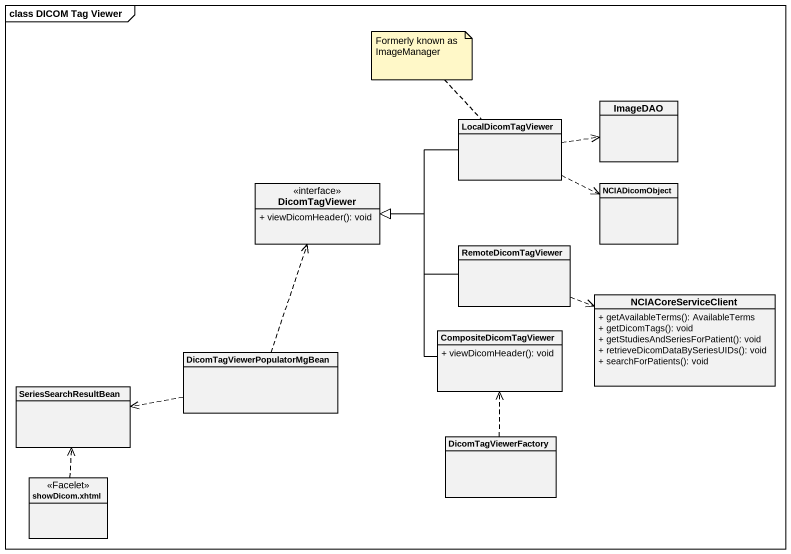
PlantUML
@startuml
mainframe class DICOM Tag Viewer
hide circle
hide empty members
skinparam classAttributeIconSize 0
class ImageDAO
class LocalDicomTagViewer
class DicomTagViewer <<interface>> {
  + viewDicomHeader(): void
}
class NCIADicomObject
class RemoteDicomTagViewer
class NCIACoreServiceClient {
  + getAvailableTerms(): AvailableTerms
  + getDicomTags(): void
  + getStudiesAndSeriesForPatient(): void
  + retrieveDicomDataBySeriesUIDs(): void
  + searchForPatients(): void
}
class "DicomTagViewerPopulatorMgBean" as DicomTagViewerPopulatorMgBea
class CompositeDicomTagViewer {
  + viewDicomHeader(): void
}
class SeriesSearchResultBean
class DicomTagViewerFactory
class "showDicom.xhtml" as showDicom_xhtml <<Facelet>>
LocalDicomTagViewer .right.> ImageDAO
LocalDicomTagViewer -left-|> DicomTagViewer
LocalDicomTagViewer .right.> NCIADicomObject
RemoteDicomTagViewer -left-|> DicomTagViewer
RemoteDicomTagViewer .right.> NCIACoreServiceClient
DicomTagViewerPopulatorMgBea .up.> DicomTagViewer
DicomTagViewerPopulatorMgBea .left.> SeriesSearchResultBean
CompositeDicomTagViewer -up-|> DicomTagViewer
DicomTagViewerFactory .up.> CompositeDicomTagViewer
showDicom_xhtml .up.> SeriesSearchResultBean
note top of LocalDicomTagViewer : Formerly known as ImageManager
@enduml
